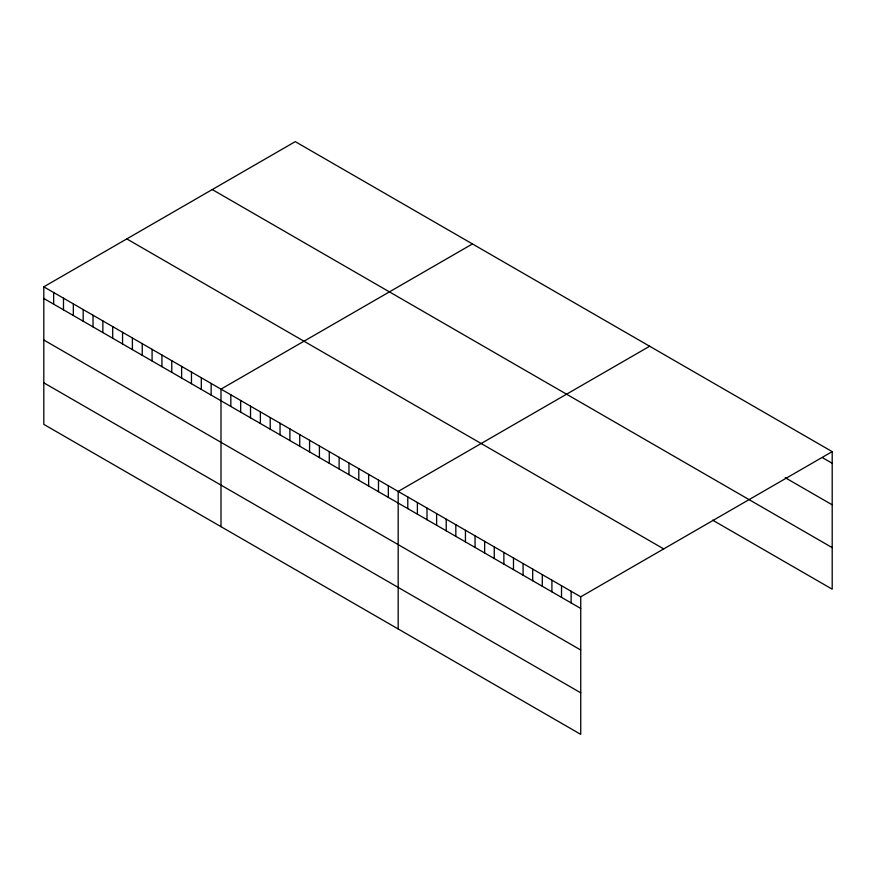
<?xml version="1.0" encoding="UTF-8"?>
<svg xmlns="http://www.w3.org/2000/svg" width="876" height="876" viewBox="0 0 876 876"><rect width="100%" height="100%" fill="white"/><g stroke="black" fill="none" stroke-linecap="round" stroke-linejoin="round"><path stroke-width="1.31" d="M43.8 286.824L580.733 596.819L580.733 734.362L43.8 424.367L43.8 286.824L295.267 141.638L832.2 451.633L832.2 589.176L712.626 520.147M472.449 243.944L220.993 389.119L220.993 526.662M649.642 346.239L398.175 491.425L398.175 628.957M580.733 596.819L832.2 451.633M822.597 457.732L832.2 463.284M785.225 477.705L832.2 504.828M212.277 189.555L832.2 547.631M126.779 238.907L663.723 548.913M43.8 298.464L580.733 608.459M43.8 340.008L580.733 650.014M43.8 382.812L580.733 692.817M571.13 591.267L571.13 602.918M561.516 585.726L561.516 597.366M551.913 580.175L551.913 591.826M542.299 574.634L542.299 586.274M532.696 569.082L532.696 580.722M523.082 563.531L523.082 575.182M513.478 557.99L513.478 569.63M503.864 552.438L503.864 564.089M494.261 546.898L494.261 558.538M484.647 541.346L484.647 552.986M475.044 535.794L475.044 547.445M465.441 530.254L465.441 541.894M455.827 524.702L455.827 536.353M446.223 519.161L446.223 530.801M436.609 513.61L436.609 525.25M427.006 508.058L427.006 519.709M417.392 502.517L417.392 514.157M407.789 496.966L407.789 508.617M388.331 485.742L388.331 497.382M378.487 480.048L378.487 491.699M368.643 474.365L368.643 486.016M358.799 468.682L358.799 480.333M348.955 462.999L348.955 474.65M339.111 457.316L339.111 468.967M329.267 451.633L329.267 463.284M319.422 445.95L319.422 457.6M309.578 440.267L309.578 451.917M299.734 434.584L299.734 446.234M289.89 428.901L289.89 440.551M280.046 423.217L280.046 434.868M270.213 417.534L270.213 429.185M260.369 411.851L260.369 423.502M250.525 406.168L250.525 417.819M240.681 400.485L240.681 412.136M230.837 394.802L230.837 406.453M211.149 383.436L211.149 395.087M201.305 377.753L201.305 389.404M191.461 372.07L191.461 383.721M181.617 366.387L181.617 378.038M171.773 360.704L171.773 372.355M161.929 355.021L161.929 366.661M152.085 349.338L152.085 360.978M142.24 343.655L142.24 355.295M132.396 337.972L132.396 349.612M122.552 332.289L122.552 343.929M112.708 326.606L112.708 338.245M102.864 320.923L102.864 332.562M93.02 315.24L93.02 326.879M83.176 309.556L83.176 321.196M73.332 303.873L73.332 315.513M63.488 298.19L63.488 309.83M53.644 292.507L53.644 304.147"/></g></svg>
